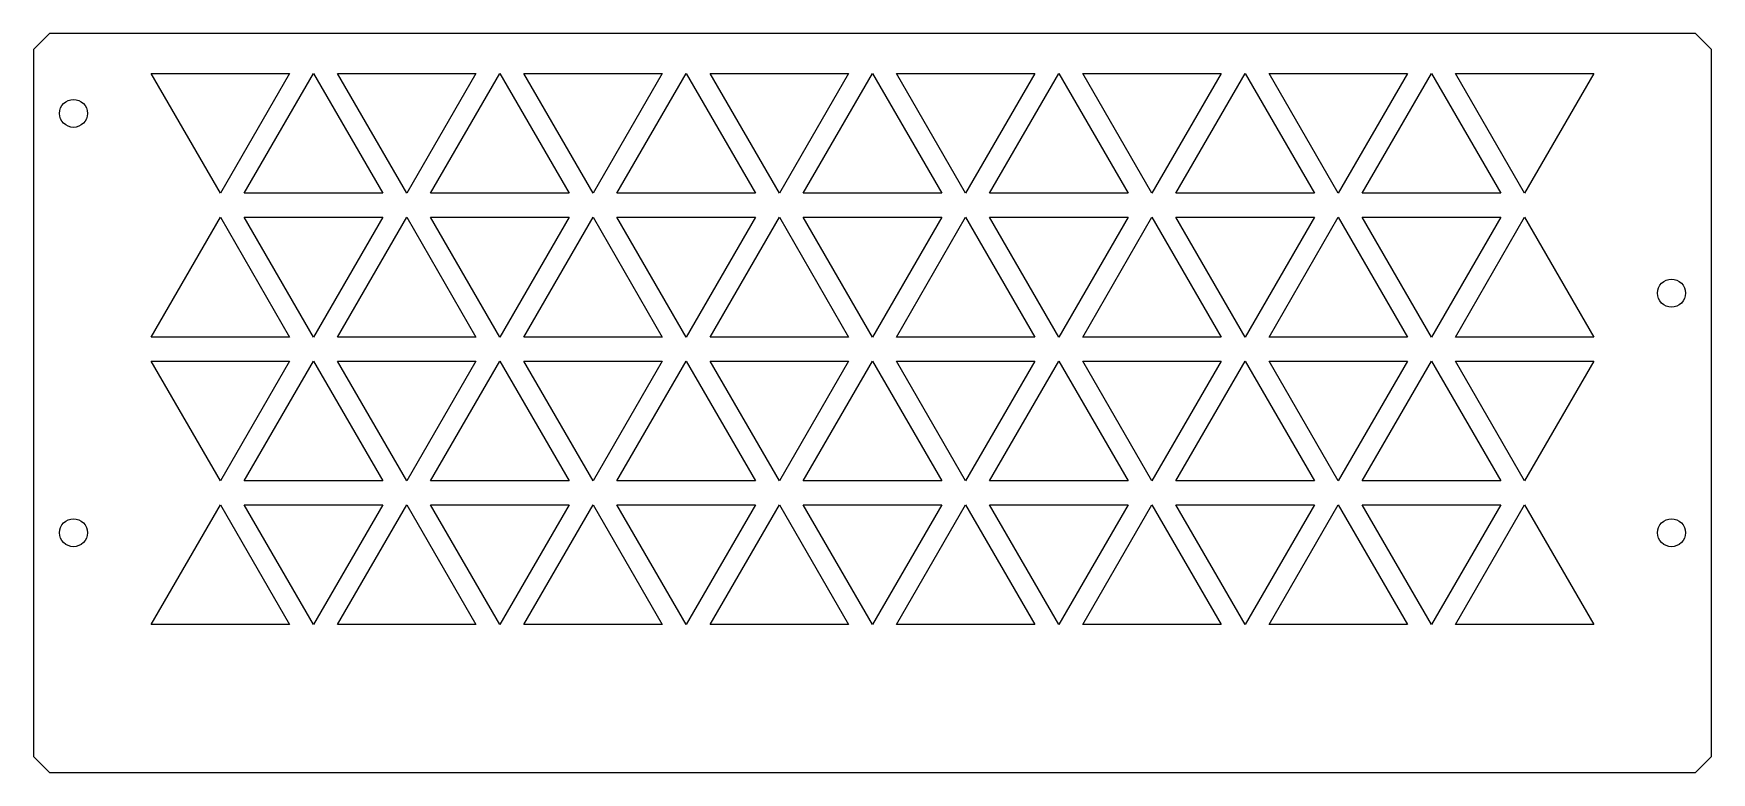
# Model space of a CAD drawing. Header units: millimetres. Extents: x -105 to 105, y -42 to 51.
import ezdxf

# ---------------------------------------------------------------- set-up
doc = ezdxf.new("R2010")
doc.units = ezdxf.units.MM

msp = doc.modelspace()

# ---------------------------------------------------------------- linework, layer by layer
for p, q in [((-103, 50.81), (-105, 48.81)), ((103, 50.81), (-103, 50.81)), ((105, 48.81), (103, 50.81)), ((-105, 48.81), (-105, -39.69)), ((105, -39.69), (105, 48.81)), ((-81.62, 30.81), (-90.28, 45.81)), ((-90.28, 45.81), (-72.96, 45.81)), ((-72.96, 45.81), (-81.62, 30.81)), ((-78.62, 30.81), (-69.96, 45.81)), ((-69.96, 45.81), (-61.3, 30.81)), ((-58.3, 30.81), (-66.96, 45.81)), ((-66.96, 45.81), (-49.64, 45.81)), ((-49.64, 45.81), (-58.3, 30.81)), ((-55.3, 30.81), (-46.64, 45.81)), ((-46.64, 45.81), (-37.98, 30.81)), ((-34.98, 30.81), (-43.64, 45.81)), ((-43.64, 45.81), (-26.32, 45.81)), ((-26.32, 45.81), (-34.98, 30.81)), ((-31.98, 30.81), (-23.32, 45.81)), ((-23.32, 45.81), (-14.66, 30.81)), ((-11.66, 30.81), (-20.32, 45.81)), ((-20.32, 45.81), (-3, 45.81)), ((-3, 45.81), (-11.66, 30.81)), ((-8.66, 30.81), (0, 45.81)), ((0, 45.81), (8.66, 30.81)), ((11.66, 30.81), (3, 45.81)), ((3, 45.81), (20.32, 45.81)), ((20.32, 45.81), (11.66, 30.81)), ((14.66, 30.81), (23.32, 45.81)), ((23.32, 45.81), (31.98, 30.81)), ((34.98, 30.81), (26.32, 45.81)), ((26.32, 45.81), (43.64, 45.81)), ((43.64, 45.81), (34.98, 30.81)), ((37.98, 30.81), (46.64, 45.81)), ((46.64, 45.81), (55.3, 30.81)), ((58.3, 30.81), (49.64, 45.81)), ((49.64, 45.81), (66.96, 45.81)), ((66.96, 45.81), (58.3, 30.81)), ((61.3, 30.81), (69.96, 45.81)), ((69.96, 45.81), (78.62, 30.81)), ((81.62, 30.81), (72.96, 45.81)), ((72.96, 45.81), (90.28, 45.81)), ((90.28, 45.81), (81.62, 30.81)), ((-61.3, 30.81), (-78.62, 30.81)), ((-37.98, 30.81), (-55.3, 30.81)), ((-14.66, 30.81), (-31.98, 30.81)), ((8.66, 30.81), (-8.66, 30.81)), ((31.98, 30.81), (14.66, 30.81)), ((55.3, 30.81), (37.98, 30.81)), ((78.62, 30.81), (61.3, 30.81)), ((-90.28, 12.81), (-81.62, 27.81)), ((-81.62, 27.81), (-72.96, 12.81)), ((-78.62, 27.81), (-61.3, 27.81)), ((-69.96, 12.81), (-78.62, 27.81)), ((-61.3, 27.81), (-69.96, 12.81)), ((-66.96, 12.81), (-58.3, 27.81)), ((-58.3, 27.81), (-49.64, 12.81)), ((-46.64, 12.81), (-55.3, 27.81)), ((-55.3, 27.81), (-37.98, 27.81)), ((-37.98, 27.81), (-46.64, 12.81)), ((-43.64, 12.81), (-34.98, 27.81)), ((-34.98, 27.81), (-26.32, 12.81)), ((-23.32, 12.81), (-31.98, 27.81)), ((-31.98, 27.81), (-14.66, 27.81)), ((-14.66, 27.81), (-23.32, 12.81)), ((-20.32, 12.81), (-11.66, 27.81)), ((-11.66, 27.81), (-3, 12.81)), ((0, 12.81), (-8.66, 27.81)), ((-8.66, 27.81), (8.66, 27.81)), ((8.66, 27.81), (0, 12.81)), ((3, 12.81), (11.66, 27.81)), ((11.66, 27.81), (20.32, 12.81)), ((23.32, 12.81), (14.66, 27.81)), ((14.66, 27.81), (31.98, 27.81)), ((31.98, 27.81), (23.32, 12.81)), ((26.32, 12.81), (34.98, 27.81)), ((34.98, 27.81), (43.64, 12.81)), ((46.64, 12.81), (37.98, 27.81)), ((37.98, 27.81), (55.3, 27.81)), ((55.3, 27.81), (46.64, 12.81)), ((49.64, 12.81), (58.3, 27.81)), ((58.3, 27.81), (66.96, 12.81)), ((69.96, 12.81), (61.3, 27.81)), ((61.3, 27.81), (78.62, 27.81)), ((78.62, 27.81), (69.96, 12.81)), ((72.96, 12.81), (81.62, 27.81)), ((81.62, 27.81), (90.28, 12.81)), ((-72.96, 12.81), (-90.28, 12.81)), ((-49.64, 12.81), (-66.96, 12.81)), ((-26.32, 12.81), (-43.64, 12.81)), ((-3, 12.81), (-20.32, 12.81)), ((20.32, 12.81), (3, 12.81)), ((43.64, 12.81), (26.32, 12.81)), ((66.96, 12.81), (49.64, 12.81)), ((90.28, 12.81), (72.96, 12.81)), ((-81.62, -5.19), (-90.28, 9.81)), ((-90.28, 9.81), (-72.96, 9.81)), ((-72.96, 9.81), (-81.62, -5.19)), ((-78.62, -5.19), (-69.96, 9.81)), ((-69.96, 9.81), (-61.3, -5.19)), ((-58.3, -5.19), (-66.96, 9.81)), ((-66.96, 9.81), (-49.64, 9.81)), ((-49.64, 9.81), (-58.3, -5.19)), ((-55.3, -5.19), (-46.64, 9.81)), ((-46.64, 9.81), (-37.98, -5.19)), ((-34.98, -5.19), (-43.64, 9.81)), ((-43.64, 9.81), (-26.32, 9.81)), ((-26.32, 9.81), (-34.98, -5.19)), ((-31.98, -5.19), (-23.32, 9.81)), ((-23.32, 9.81), (-14.66, -5.19)), ((-11.66, -5.19), (-20.32, 9.81)), ((-20.32, 9.81), (-3, 9.81)), ((-3, 9.81), (-11.66, -5.19)), ((-8.66, -5.19), (0, 9.81)), ((0, 9.81), (8.66, -5.19)), ((11.66, -5.19), (3, 9.81)), ((3, 9.81), (20.32, 9.81)), ((20.32, 9.81), (11.66, -5.19)), ((14.66, -5.19), (23.32, 9.81)), ((23.32, 9.81), (31.98, -5.19)), ((34.98, -5.19), (26.32, 9.81)), ((26.32, 9.81), (43.64, 9.81)), ((43.64, 9.81), (34.98, -5.19)), ((37.98, -5.19), (46.64, 9.81)), ((46.64, 9.81), (55.3, -5.19)), ((58.3, -5.19), (49.64, 9.81)), ((49.64, 9.81), (66.96, 9.81)), ((66.96, 9.81), (58.3, -5.19)), ((61.3, -5.19), (69.96, 9.81)), ((69.96, 9.81), (78.62, -5.19)), ((81.62, -5.19), (72.96, 9.81)), ((72.96, 9.81), (90.28, 9.81)), ((90.28, 9.81), (81.62, -5.19)), ((-61.3, -5.19), (-78.62, -5.19)), ((-37.98, -5.19), (-55.3, -5.19)), ((-14.66, -5.19), (-31.98, -5.19)), ((8.66, -5.19), (-8.66, -5.19)), ((31.98, -5.19), (14.66, -5.19)), ((55.3, -5.19), (37.98, -5.19)), ((78.62, -5.19), (61.3, -5.19)), ((-90.28, -23.19), (-81.62, -8.19)), ((-81.62, -8.19), (-72.96, -23.19)), ((-69.96, -23.19), (-78.62, -8.19)), ((-78.62, -8.19), (-61.3, -8.19)), ((-61.3, -8.19), (-69.96, -23.19)), ((-66.96, -23.19), (-58.3, -8.19)), ((-58.3, -8.19), (-49.64, -23.19)), ((-46.64, -23.19), (-55.3, -8.19)), ((-55.3, -8.19), (-37.98, -8.19)), ((-37.98, -8.19), (-46.64, -23.19)), ((-43.64, -23.19), (-34.98, -8.19)), ((-34.98, -8.19), (-26.32, -23.19)), ((-31.98, -8.19), (-14.66, -8.19)), ((-23.32, -23.19), (-31.98, -8.19)), ((-14.66, -8.19), (-23.32, -23.19)), ((-20.32, -23.19), (-11.66, -8.19)), ((-11.66, -8.19), (-3, -23.19)), ((0, -23.19), (-8.66, -8.19)), ((-8.66, -8.19), (8.66, -8.19)), ((8.66, -8.19), (0, -23.19)), ((3, -23.19), (11.66, -8.19)), ((11.66, -8.19), (20.32, -23.19)), ((14.66, -8.19), (31.98, -8.19)), ((23.32, -23.19), (14.66, -8.19)), ((31.98, -8.19), (23.32, -23.19)), ((26.32, -23.19), (34.98, -8.19)), ((34.98, -8.19), (43.64, -23.19)), ((46.64, -23.19), (37.98, -8.19)), ((37.98, -8.19), (55.3, -8.19)), ((55.3, -8.19), (46.64, -23.19)), ((49.64, -23.19), (58.3, -8.19)), ((58.3, -8.19), (66.96, -23.19)), ((61.3, -8.19), (78.62, -8.19)), ((69.96, -23.19), (61.3, -8.19)), ((78.62, -8.19), (69.96, -23.19)), ((72.96, -23.19), (81.62, -8.19)), ((81.62, -8.19), (90.28, -23.19)), ((-72.96, -23.19), (-90.28, -23.19)), ((-49.64, -23.19), (-66.96, -23.19)), ((-26.32, -23.19), (-43.64, -23.19)), ((-3, -23.19), (-20.32, -23.19)), ((20.32, -23.19), (3, -23.19)), ((43.64, -23.19), (26.32, -23.19)), ((66.96, -23.19), (49.64, -23.19)), ((90.28, -23.19), (72.96, -23.19)), ((-105, -39.69), (-103, -41.69)), ((103, -41.69), (105, -39.69)), ((-103, -41.69), (103, -41.69))]:
    msp.add_line(p, q)
for centre in [(-100, 40.81), (100, 18.31), (-100, -11.69), (100, -11.69)]:
    msp.add_circle(centre, 1.75)

doc.saveas('drawing.dxf')
